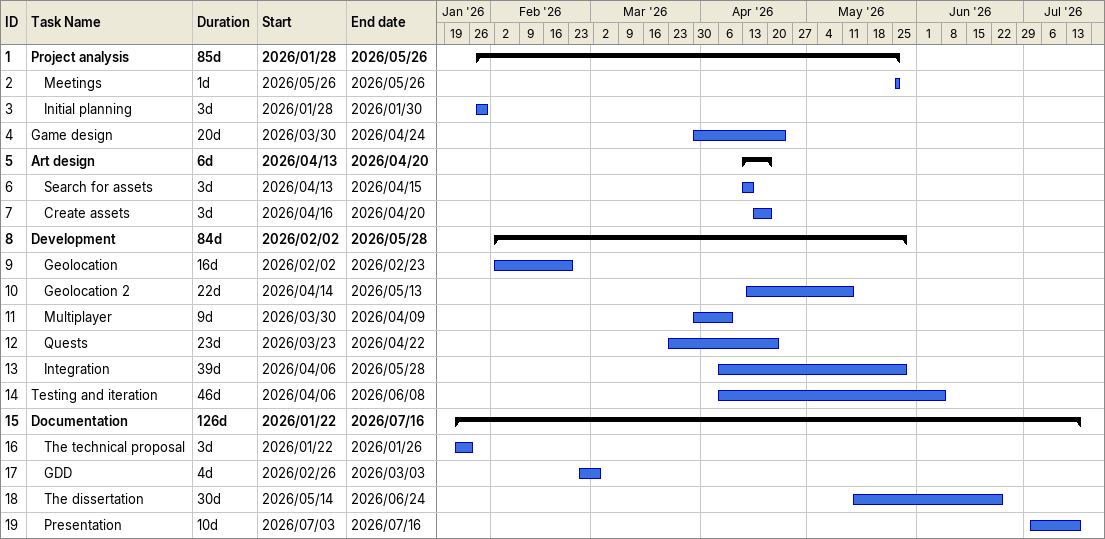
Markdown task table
| ID | Level | Task | Duration | Start | Finish |
|---|---|---|---|---|---|
| 1 | 1 | **Project analysis** | 85d | 2026-01-28 | 2026-05-26 |
| 2 | 2 | Meetings | 1d | 2026-05-26 | 2026-05-26 |
| 3 | 2 | Initial planning | 3d | 2026-01-28 | 2026-01-30 |
| 4 | 1 | Game design | 20d | 2026-03-30 | 2026-04-24 |
| 5 | 1 | **Art design** | 6d | 2026-04-13 | 2026-04-20 |
| 6 | 2 | Search for assets | 3d | 2026-04-13 | 2026-04-15 |
| 7 | 2 | Create assets | 3d | 2026-04-16 | 2026-04-20 |
| 8 | 1 | **Development** | 84d | 2026-02-02 | 2026-05-28 |
| 9 | 2 | Geolocation | 16d | 2026-02-02 | 2026-02-23 |
| 10 | 2 | Geolocation 2 | 22d | 2026-04-14 | 2026-05-13 |
| 11 | 2 | Multiplayer | 9d | 2026-03-30 | 2026-04-09 |
| 12 | 2 | Quests | 23d | 2026-03-23 | 2026-04-22 |
| 13 | 2 | Integration | 39d | 2026-04-06 | 2026-05-28 |
| 14 | 1 | Testing and iteration | 46d | 2026-04-06 | 2026-06-08 |
| 15 | 1 | **Documentation** | 126d | 2026-01-22 | 2026-07-16 |
| 16 | 2 | The technical proposal | 3d | 2026-01-22 | 2026-01-26 |
| 17 | 2 | GDD | 4d | 2026-02-26 | 2026-03-03 |
| 18 | 2 | The dissertation | 30d | 2026-05-14 | 2026-06-24 |
| 19 | 2 | Presentation | 10d | 2026-07-03 | 2026-07-16 |
